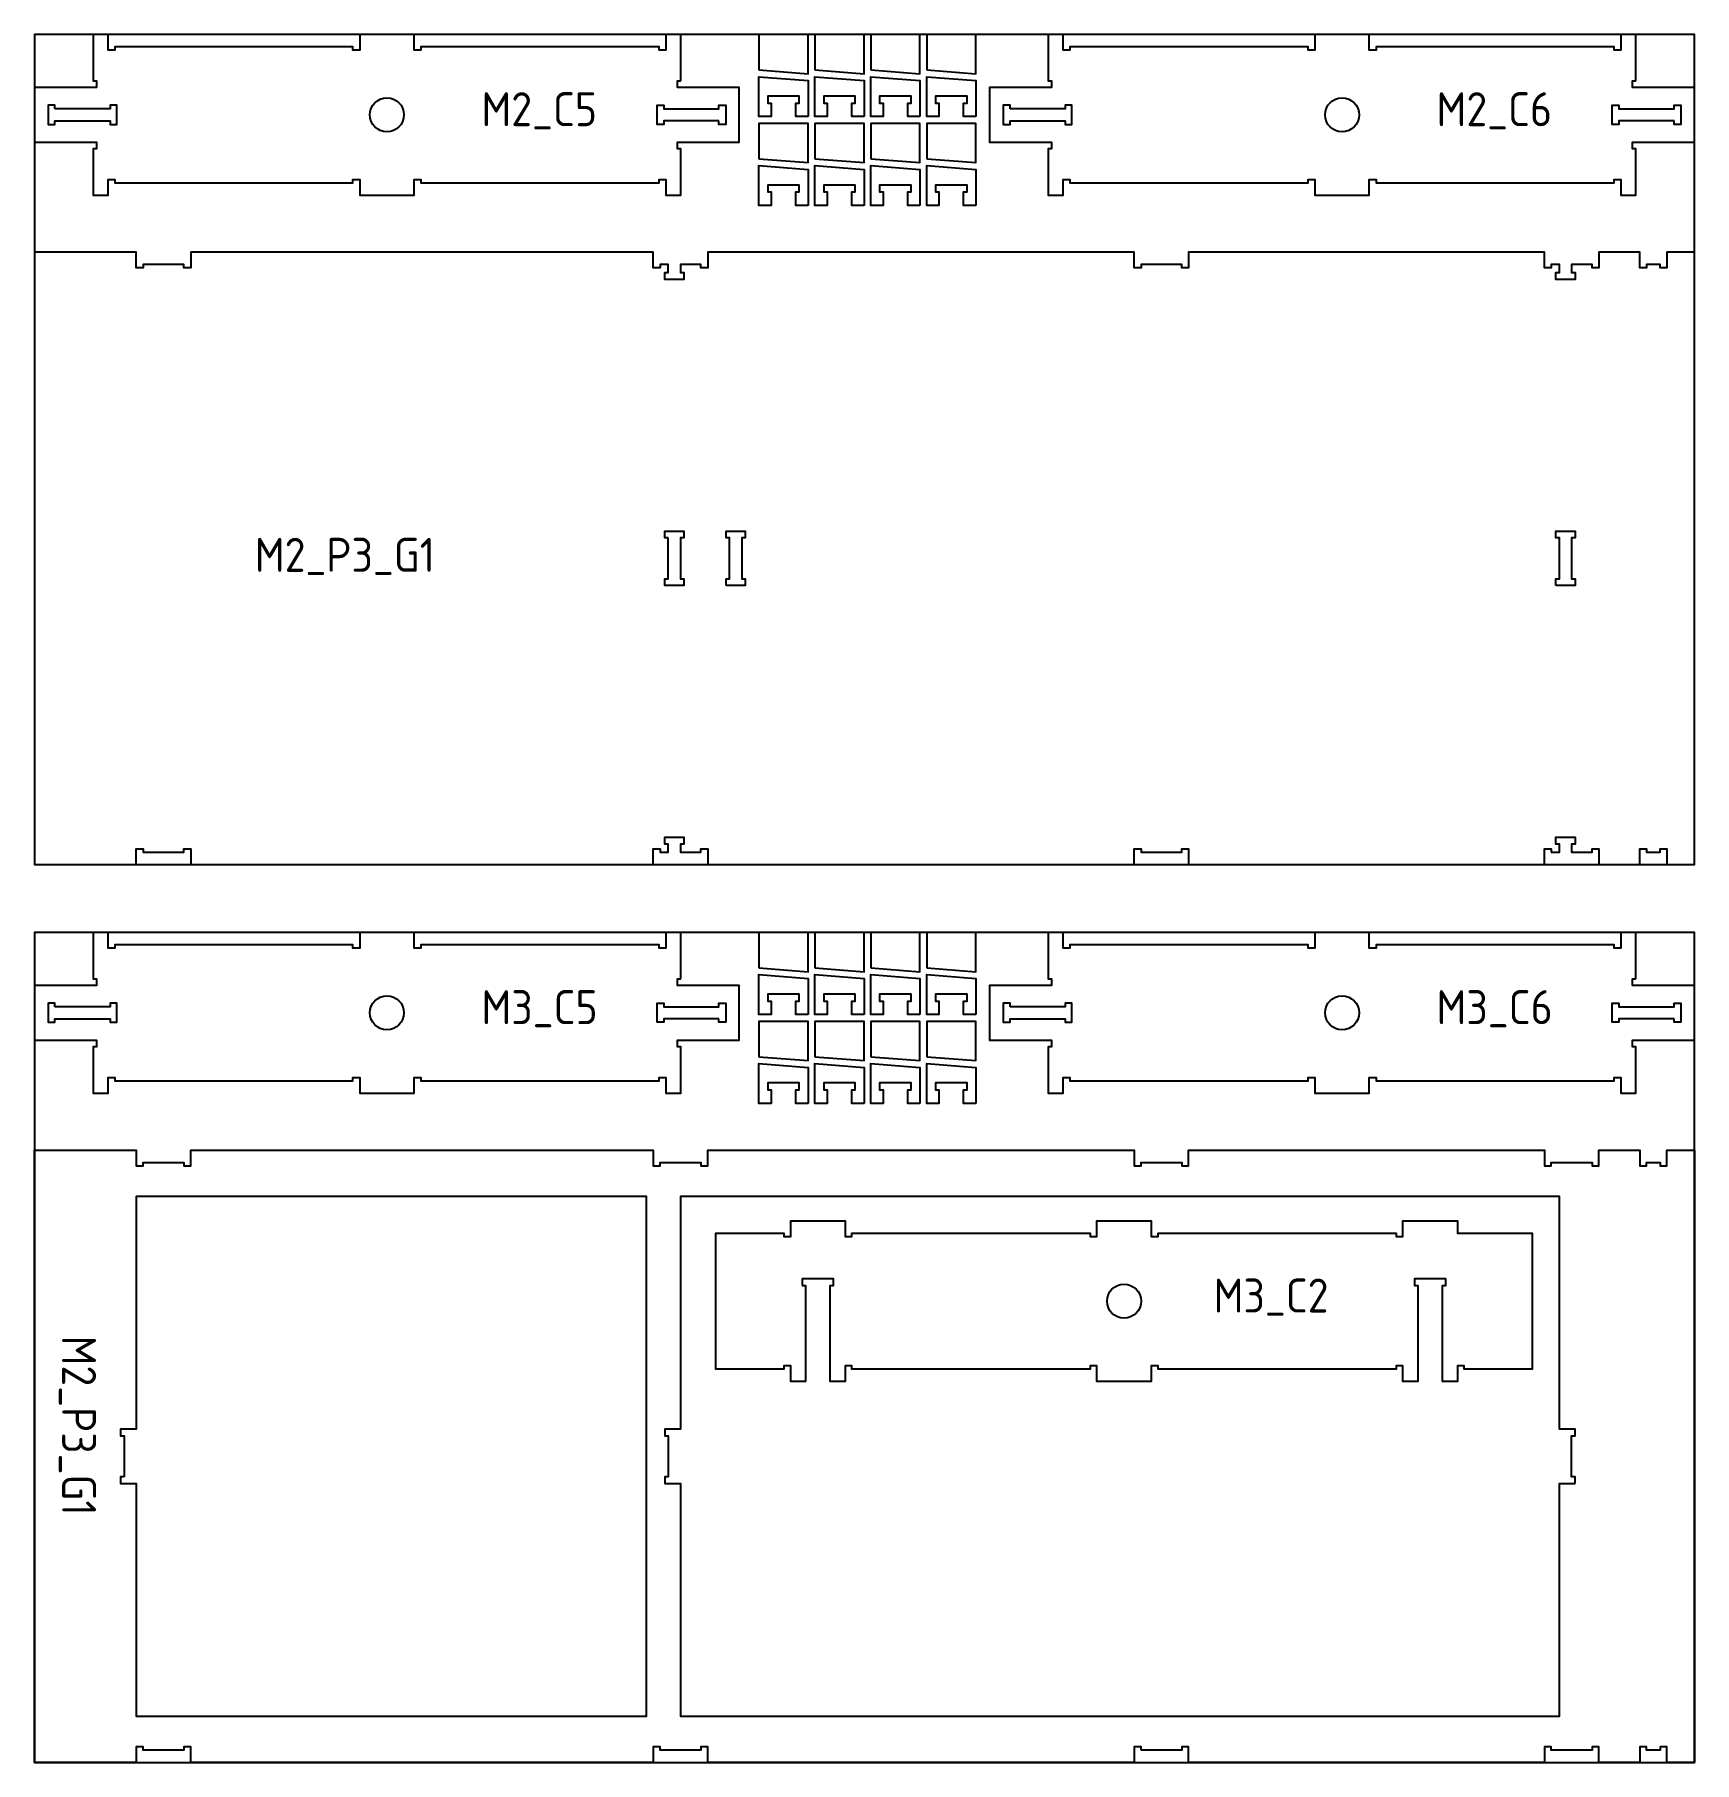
# Model space of a CAD drawing. Header units: millimetres. Extents: x -18174 to 50972, y 6312 to 16778.
# Drawn here: x -9888 to -7448, y 6313 to 8853 of the extents above; entities that cross this region are included whole.
import ezdxf

# ---------------------------------------------------------------- set-up
doc = ezdxf.new("R2010")
doc.units = ezdxf.units.MM
doc.header["$MEASUREMENT"] = 0
for name, color, linetype in [('freeswerk_CODES', 50, 'Continuous'), ('freeswerk_ELEMENTEN', 7, 'Continuous'), ('freeswerk_PLATEN', 3, 'Continuous')]:
    doc.layers.add(name, color=color, linetype=linetype)

msp = doc.modelspace()

# ---------------------------------------------------------------- linework, layer by layer
for centre in [(-9369.7, 8734.5), (-7965.7, 8734.5), (-9369.7, 7414.5), (-7965.7, 7414.5), (-8286.2, 6990.6)]:
    msp.add_circle(centre, 25)
at = {"layer": 'freeswerk_ELEMENTEN'}
for points in [[(-8937.7, 8784.5), (-8937.7, 8852.5), (-8959.7, 8852.5), (-8959.7, 8829.5), (-8969.7, 8829.5), (-8969.7, 8834.5), (-9319.7, 8834.5), (-9319.7, 8829.5), (-9329.7, 8829.5), (-9329.7, 8852.5), (-9409.7, 8852.5), (-9409.7, 8829.5), (-9419.7, 8829.5), (-9419.7, 8834.5), (-9769.7, 8834.5), (-9769.7, 8829.5), (-9779.7, 8829.5), (-9779.7, 8852.5), (-9801.7, 8852.5), (-9801.7, 8784.5), (-9796.7, 8784.5), (-9796.7, 8774.5), (-9887.7, 8774.5), (-9887.7, 8694.5), (-9796.7, 8694.5), (-9796.7, 8684.5), (-9801.7, 8684.5), (-9801.7, 8616.5), (-9779.7, 8616.5), (-9779.7, 8639.5), (-9769.7, 8639.5), (-9769.7, 8634.5), (-9419.7, 8634.5), (-9419.7, 8639.5), (-9409.7, 8639.5), (-9409.7, 8616.5), (-9329.7, 8616.5), (-9329.7, 8639.5), (-9319.7, 8639.5), (-9319.7, 8634.5), (-8969.7, 8634.5), (-8969.7, 8639.5), (-8959.7, 8639.5), (-8959.7, 8616.5), (-8937.7, 8616.5), (-8937.7, 8684.5), (-8942.7, 8684.5), (-8942.7, 8694.5), (-8851.7, 8694.5), (-8851.7, 8774.5), (-8942.7, 8774.5), (-8942.7, 8784.5)], [(-8822.8, 8800.6), (-8750.6, 8794.9), (-8750.6, 8852.5), (-8822.8, 8852.5)], [(-8740.6, 8800.6), (-8668.4, 8794.9), (-8668.4, 8852.5), (-8740.6, 8852.5)], [(-8658.4, 8800.6), (-8586.2, 8794.9), (-8586.2, 8852.5), (-8658.4, 8852.5)], [(-8576.2, 8800.6), (-8504, 8794.9), (-8504, 8852.5), (-8576.2, 8852.5)], [(-7533.7, 8784.5), (-7533.7, 8852.5), (-7555.7, 8852.5), (-7555.7, 8829.5), (-7565.7, 8829.5), (-7565.7, 8834.5), (-7915.7, 8834.5), (-7915.7, 8829.5), (-7925.7, 8829.5), (-7925.7, 8852.5), (-8005.7, 8852.5), (-8005.7, 8829.5), (-8015.7, 8829.5), (-8015.7, 8834.5), (-8365.7, 8834.5), (-8365.7, 8829.5), (-8375.7, 8829.5), (-8375.7, 8852.5), (-8397.7, 8852.5), (-8397.7, 8784.5), (-8392.7, 8784.5), (-8392.7, 8774.5), (-8483.7, 8774.5), (-8483.7, 8694.5), (-8392.7, 8694.5), (-8392.7, 8684.5), (-8397.7, 8684.5), (-8397.7, 8616.5), (-8375.7, 8616.5), (-8375.7, 8639.5), (-8365.7, 8639.5), (-8365.7, 8634.5), (-8015.7, 8634.5), (-8015.7, 8639.5), (-8005.7, 8639.5), (-8005.7, 8616.5), (-7925.7, 8616.5), (-7925.7, 8639.5), (-7915.7, 8639.5), (-7915.7, 8634.5), (-7565.7, 8634.5), (-7565.7, 8639.5), (-7555.7, 8639.5), (-7555.7, 8616.5), (-7533.7, 8616.5), (-7533.7, 8684.5), (-7538.7, 8684.5), (-7538.7, 8694.5), (-7447.7, 8694.5), (-7447.7, 8774.5), (-7538.7, 8774.5), (-7538.7, 8784.5)], [(-8750.6, 8731.9), (-8768.6, 8731.9), (-8768.6, 8751.7), (-8763.6, 8751.7), (-8763.6, 8761.9), (-8809.8, 8761.9), (-8809.8, 8751.7), (-8804.8, 8751.7), (-8804.8, 8731.9), (-8822.8, 8731.9), (-8822.8, 8790.6), (-8750.6, 8784.9)], [(-8668.4, 8731.9), (-8686.4, 8731.9), (-8686.4, 8751.7), (-8681.4, 8751.7), (-8681.4, 8761.9), (-8727.6, 8761.9), (-8727.6, 8751.7), (-8722.6, 8751.7), (-8722.6, 8731.9), (-8740.6, 8731.9), (-8740.6, 8790.6), (-8668.4, 8784.9)], [(-8586.2, 8731.9), (-8604.2, 8731.9), (-8604.2, 8751.7), (-8599.2, 8751.7), (-8599.2, 8761.9), (-8645.4, 8761.9), (-8645.4, 8751.7), (-8640.4, 8751.7), (-8640.4, 8731.9), (-8658.4, 8731.9), (-8658.4, 8790.6), (-8586.2, 8784.9)], [(-8504, 8731.9), (-8522, 8731.9), (-8522, 8751.7), (-8517, 8751.7), (-8517, 8761.9), (-8563.2, 8761.9), (-8563.2, 8751.7), (-8558.2, 8751.7), (-8558.2, 8731.9), (-8576.2, 8731.9), (-8576.2, 8790.6), (-8504, 8784.9)], [(-9857.7, 8743.5), (-9857.7, 8748.5), (-9867.7, 8748.5), (-9867.7, 8720.5), (-9857.7, 8720.5), (-9857.7, 8725.5), (-9776.7, 8725.5), (-9776.7, 8720.5), (-9766.7, 8720.5), (-9766.7, 8748.5), (-9776.7, 8748.5), (-9776.7, 8743.5)], [(-8881.7, 8725.5), (-8962.7, 8725.5), (-8962.7, 8720.5), (-8972.7, 8720.5), (-8972.7, 8748.5), (-8962.7, 8748.5), (-8962.7, 8743.5), (-8881.7, 8743.5), (-8881.7, 8748.5), (-8871.7, 8748.5), (-8871.7, 8720.5), (-8881.7, 8720.5)], [(-8453.7, 8743.5), (-8453.7, 8748.5), (-8463.7, 8748.5), (-8463.7, 8720.5), (-8453.7, 8720.5), (-8453.7, 8725.5), (-8372.7, 8725.5), (-8372.7, 8720.5), (-8362.7, 8720.5), (-8362.7, 8748.5), (-8372.7, 8748.5), (-8372.7, 8743.5)], [(-7477.7, 8725.5), (-7558.7, 8725.5), (-7558.7, 8720.5), (-7568.7, 8720.5), (-7568.7, 8748.5), (-7558.7, 8748.5), (-7558.7, 8743.5), (-7477.7, 8743.5), (-7477.7, 8748.5), (-7467.7, 8748.5), (-7467.7, 8720.5), (-7477.7, 8720.5)], [(-8822.8, 8670), (-8750.6, 8664.3), (-8750.6, 8721.9), (-8822.8, 8721.9)], [(-8740.6, 8670), (-8668.4, 8664.3), (-8668.4, 8721.9), (-8740.6, 8721.9)], [(-8658.4, 8670), (-8586.2, 8664.3), (-8586.2, 8721.9), (-8658.4, 8721.9)], [(-8576.2, 8670), (-8504, 8664.3), (-8504, 8721.9), (-8576.2, 8721.9)], [(-8750.6, 8601.3), (-8768.6, 8601.3), (-8768.6, 8621.1), (-8763.6, 8621.1), (-8763.6, 8631.3), (-8809.8, 8631.3), (-8809.8, 8621.1), (-8804.8, 8621.1), (-8804.8, 8601.3), (-8822.8, 8601.3), (-8822.8, 8660), (-8750.6, 8654.3)], [(-8668.4, 8601.3), (-8686.4, 8601.3), (-8686.4, 8621.1), (-8681.4, 8621.1), (-8681.4, 8631.3), (-8727.6, 8631.3), (-8727.6, 8621.1), (-8722.6, 8621.1), (-8722.6, 8601.3), (-8740.6, 8601.3), (-8740.6, 8660), (-8668.4, 8654.3)], [(-8586.2, 8601.3), (-8604.2, 8601.3), (-8604.2, 8621.1), (-8599.2, 8621.1), (-8599.2, 8631.3), (-8645.4, 8631.3), (-8645.4, 8621.1), (-8640.4, 8621.1), (-8640.4, 8601.3), (-8658.4, 8601.3), (-8658.4, 8660), (-8586.2, 8654.3)], [(-8504, 8601.3), (-8522, 8601.3), (-8522, 8621.1), (-8517, 8621.1), (-8517, 8631.3), (-8563.2, 8631.3), (-8563.2, 8621.1), (-8558.2, 8621.1), (-8558.2, 8601.3), (-8576.2, 8601.3), (-8576.2, 8660), (-8504, 8654.3)], [(-7658.2, 7650.5), (-7646.2, 7650.5), (-7646.2, 7662.5), (-7651.2, 7662.5), (-7651.2, 7672.5), (-7623.2, 7672.5), (-7623.2, 7662.5), (-7628.2, 7662.5), (-7628.2, 7650.5), (-7598.2, 7650.5), (-7598.2, 7655.5), (-7588.2, 7655.5), (-7588.2, 7632.5), (-7528.2, 7632.5), (-7528.2, 7655.5), (-7518.2, 7655.5), (-7518.2, 7650.5), (-7498.2, 7650.5), (-7498.2, 7655.5), (-7488.2, 7655.5), (-7488.2, 7632.5), (-7447.7, 7632.5), (-7447.7, 8532.5), (-7488.2, 8532.5), (-7488.2, 8509.5), (-7498.2, 8509.5), (-7498.2, 8514.5), (-7518.2, 8514.5), (-7518.2, 8509.5), (-7528.2, 8509.5), (-7528.2, 8532.5), (-7588.2, 8532.5), (-7588.2, 8509.5), (-7598.2, 8509.5), (-7598.2, 8514.5), (-7628.2, 8514.5), (-7628.2, 8502.5), (-7623.2, 8502.5), (-7623.2, 8492.5), (-7651.2, 8492.5), (-7651.2, 8502.5), (-7646.2, 8502.5), (-7646.2, 8514.5), (-7658.2, 8514.5), (-7658.2, 8509.5), (-7668.2, 8509.5), (-7668.2, 8532.5), (-8191.2, 8532.5), (-8191.2, 8509.5), (-8201.2, 8509.5), (-8201.2, 8514.5), (-8261.2, 8514.5), (-8261.2, 8509.5), (-8271.2, 8509.5), (-8271.2, 8532.5), (-8898.2, 8532.5), (-8898.2, 8509.5), (-8908.2, 8509.5), (-8908.2, 8514.5), (-8938.2, 8514.5), (-8938.2, 8502.5), (-8933.2, 8502.5), (-8933.2, 8492.5), (-8961.2, 8492.5), (-8961.2, 8502.5), (-8956.2, 8502.5), (-8956.2, 8514.5), (-8968.2, 8514.5), (-8968.2, 8509.5), (-8978.2, 8509.5), (-8978.2, 8532.5), (-9658.2, 8532.5), (-9658.2, 8509.5), (-9668.2, 8509.5), (-9668.2, 8514.5), (-9728.2, 8514.5), (-9728.2, 8509.5), (-9738.2, 8509.5), (-9738.2, 8532.5), (-9887.7, 8532.5), (-9887.7, 7632.5), (-9738.2, 7632.5), (-9738.2, 7655.5), (-9728.2, 7655.5), (-9728.2, 7650.5), (-9668.2, 7650.5), (-9668.2, 7655.5), (-9658.2, 7655.5), (-9658.2, 7632.5), (-8978.2, 7632.5), (-8978.2, 7655.5), (-8968.2, 7655.5), (-8968.2, 7650.5), (-8956.2, 7650.5), (-8956.2, 7662.5), (-8961.2, 7662.5), (-8961.2, 7672.5), (-8933.2, 7672.5), (-8933.2, 7662.5), (-8938.2, 7662.5), (-8938.2, 7650.5), (-8908.2, 7650.5), (-8908.2, 7655.5), (-8898.2, 7655.5), (-8898.2, 7632.5), (-8271.2, 7632.5), (-8271.2, 7655.5), (-8261.2, 7655.5), (-8261.2, 7650.5), (-8201.2, 7650.5), (-8201.2, 7655.5), (-8191.2, 7655.5), (-8191.2, 7632.5), (-7668.2, 7632.5), (-7668.2, 7655.5), (-7658.2, 7655.5)], [(-8956.2, 8112.5), (-8961.2, 8112.5), (-8961.2, 8122.5), (-8933.2, 8122.5), (-8933.2, 8112.5), (-8938.2, 8112.5), (-8938.2, 8052.5), (-8933.2, 8052.5), (-8933.2, 8042.5), (-8961.2, 8042.5), (-8961.2, 8052.5), (-8956.2, 8052.5)], [(-8871.2, 8042.5), (-8871.2, 8052.5), (-8866.2, 8052.5), (-8866.2, 8112.5), (-8871.2, 8112.5), (-8871.2, 8122.5), (-8843.2, 8122.5), (-8843.2, 8112.5), (-8848.2, 8112.5), (-8848.2, 8052.5), (-8843.2, 8052.5), (-8843.2, 8042.5)], [(-7651.2, 8042.5), (-7651.2, 8052.5), (-7646.2, 8052.5), (-7646.2, 8112.5), (-7651.2, 8112.5), (-7651.2, 8122.5), (-7623.2, 8122.5), (-7623.2, 8112.5), (-7628.2, 8112.5), (-7628.2, 8052.5), (-7623.2, 8052.5), (-7623.2, 8042.5)], [(-8937.7, 7464.5), (-8937.7, 7532.5), (-8959.7, 7532.5), (-8959.7, 7509.5), (-8969.7, 7509.5), (-8969.7, 7514.5), (-9319.7, 7514.5), (-9319.7, 7509.5), (-9329.7, 7509.5), (-9329.7, 7532.5), (-9409.7, 7532.5), (-9409.7, 7509.5), (-9419.7, 7509.5), (-9419.7, 7514.5), (-9769.7, 7514.5), (-9769.7, 7509.5), (-9779.7, 7509.5), (-9779.7, 7532.5), (-9801.7, 7532.5), (-9801.7, 7464.5), (-9796.7, 7464.5), (-9796.7, 7454.5), (-9887.7, 7454.5), (-9887.7, 7374.5), (-9796.7, 7374.5), (-9796.7, 7364.5), (-9801.7, 7364.5), (-9801.7, 7296.5), (-9779.7, 7296.5), (-9779.7, 7319.5), (-9769.7, 7319.5), (-9769.7, 7314.5), (-9419.7, 7314.5), (-9419.7, 7319.5), (-9409.7, 7319.5), (-9409.7, 7296.5), (-9329.7, 7296.5), (-9329.7, 7319.5), (-9319.7, 7319.5), (-9319.7, 7314.5), (-8969.7, 7314.5), (-8969.7, 7319.5), (-8959.7, 7319.5), (-8959.7, 7296.5), (-8937.7, 7296.5), (-8937.7, 7364.5), (-8942.7, 7364.5), (-8942.7, 7374.5), (-8851.7, 7374.5), (-8851.7, 7454.5), (-8942.7, 7454.5), (-8942.7, 7464.5)], [(-8822.8, 7480.6), (-8750.6, 7474.9), (-8750.6, 7532.5), (-8822.8, 7532.5)], [(-8740.6, 7480.6), (-8668.4, 7474.9), (-8668.4, 7532.5), (-8740.6, 7532.5)], [(-8658.4, 7480.6), (-8586.2, 7474.9), (-8586.2, 7532.5), (-8658.4, 7532.5)], [(-8576.2, 7480.6), (-8504, 7474.9), (-8504, 7532.5), (-8576.2, 7532.5)], [(-7533.7, 7464.5), (-7533.7, 7532.5), (-7555.7, 7532.5), (-7555.7, 7509.5), (-7565.7, 7509.5), (-7565.7, 7514.5), (-7915.7, 7514.5), (-7915.7, 7509.5), (-7925.7, 7509.5), (-7925.7, 7532.5), (-8005.7, 7532.5), (-8005.7, 7509.5), (-8015.7, 7509.5), (-8015.7, 7514.5), (-8365.7, 7514.5), (-8365.7, 7509.5), (-8375.7, 7509.5), (-8375.7, 7532.5), (-8397.7, 7532.5), (-8397.7, 7464.5), (-8392.7, 7464.5), (-8392.7, 7454.5), (-8483.7, 7454.5), (-8483.7, 7374.5), (-8392.7, 7374.5), (-8392.7, 7364.5), (-8397.7, 7364.5), (-8397.7, 7296.5), (-8375.7, 7296.5), (-8375.7, 7319.5), (-8365.7, 7319.5), (-8365.7, 7314.5), (-8015.7, 7314.5), (-8015.7, 7319.5), (-8005.7, 7319.5), (-8005.7, 7296.5), (-7925.7, 7296.5), (-7925.7, 7319.5), (-7915.7, 7319.5), (-7915.7, 7314.5), (-7565.7, 7314.5), (-7565.7, 7319.5), (-7555.7, 7319.5), (-7555.7, 7296.5), (-7533.7, 7296.5), (-7533.7, 7364.5), (-7538.7, 7364.5), (-7538.7, 7374.5), (-7447.7, 7374.5), (-7447.7, 7454.5), (-7538.7, 7454.5), (-7538.7, 7464.5)], [(-8750.6, 7411.9), (-8768.6, 7411.9), (-8768.6, 7431.7), (-8763.6, 7431.7), (-8763.6, 7441.9), (-8809.8, 7441.9), (-8809.8, 7431.7), (-8804.8, 7431.7), (-8804.8, 7411.9), (-8822.8, 7411.9), (-8822.8, 7470.6), (-8750.6, 7464.9)], [(-8668.4, 7411.9), (-8686.4, 7411.9), (-8686.4, 7431.7), (-8681.4, 7431.7), (-8681.4, 7441.9), (-8727.6, 7441.9), (-8727.6, 7431.7), (-8722.6, 7431.7), (-8722.6, 7411.9), (-8740.6, 7411.9), (-8740.6, 7470.6), (-8668.4, 7464.9)], [(-8586.2, 7411.9), (-8604.2, 7411.9), (-8604.2, 7431.7), (-8599.2, 7431.7), (-8599.2, 7441.9), (-8645.4, 7441.9), (-8645.4, 7431.7), (-8640.4, 7431.7), (-8640.4, 7411.9), (-8658.4, 7411.9), (-8658.4, 7470.6), (-8586.2, 7464.9)], [(-8504, 7411.9), (-8522, 7411.9), (-8522, 7431.7), (-8517, 7431.7), (-8517, 7441.9), (-8563.2, 7441.9), (-8563.2, 7431.7), (-8558.2, 7431.7), (-8558.2, 7411.9), (-8576.2, 7411.9), (-8576.2, 7470.6), (-8504, 7464.9)], [(-9857.7, 7423.5), (-9857.7, 7428.5), (-9867.7, 7428.5), (-9867.7, 7400.5), (-9857.7, 7400.5), (-9857.7, 7405.5), (-9776.7, 7405.5), (-9776.7, 7400.5), (-9766.7, 7400.5), (-9766.7, 7428.5), (-9776.7, 7428.5), (-9776.7, 7423.5)], [(-8881.7, 7405.5), (-8962.7, 7405.5), (-8962.7, 7400.5), (-8972.7, 7400.5), (-8972.7, 7428.5), (-8962.7, 7428.5), (-8962.7, 7423.5), (-8881.7, 7423.5), (-8881.7, 7428.5), (-8871.7, 7428.5), (-8871.7, 7400.5), (-8881.7, 7400.5)], [(-8453.7, 7423.5), (-8453.7, 7428.5), (-8463.7, 7428.5), (-8463.7, 7400.5), (-8453.7, 7400.5), (-8453.7, 7405.5), (-8372.7, 7405.5), (-8372.7, 7400.5), (-8362.7, 7400.5), (-8362.7, 7428.5), (-8372.7, 7428.5), (-8372.7, 7423.5)], [(-7477.7, 7405.5), (-7558.7, 7405.5), (-7558.7, 7400.5), (-7568.7, 7400.5), (-7568.7, 7428.5), (-7558.7, 7428.5), (-7558.7, 7423.5), (-7477.7, 7423.5), (-7477.7, 7428.5), (-7467.7, 7428.5), (-7467.7, 7400.5), (-7477.7, 7400.5)], [(-8822.8, 7350), (-8750.6, 7344.3), (-8750.6, 7401.9), (-8822.8, 7401.9)], [(-8740.6, 7350), (-8668.4, 7344.3), (-8668.4, 7401.9), (-8740.6, 7401.9)], [(-8658.4, 7350), (-8586.2, 7344.3), (-8586.2, 7401.9), (-8658.4, 7401.9)], [(-8576.2, 7350), (-8504, 7344.3), (-8504, 7401.9), (-8576.2, 7401.9)], [(-8750.6, 7281.3), (-8768.6, 7281.3), (-8768.6, 7301.1), (-8763.6, 7301.1), (-8763.6, 7311.3), (-8809.8, 7311.3), (-8809.8, 7301.1), (-8804.8, 7301.1), (-8804.8, 7281.3), (-8822.8, 7281.3), (-8822.8, 7340), (-8750.6, 7334.3)], [(-8668.4, 7281.3), (-8686.4, 7281.3), (-8686.4, 7301.1), (-8681.4, 7301.1), (-8681.4, 7311.3), (-8727.6, 7311.3), (-8727.6, 7301.1), (-8722.6, 7301.1), (-8722.6, 7281.3), (-8740.6, 7281.3), (-8740.6, 7340), (-8668.4, 7334.3)], [(-8586.2, 7281.3), (-8604.2, 7281.3), (-8604.2, 7301.1), (-8599.2, 7301.1), (-8599.2, 7311.3), (-8645.4, 7311.3), (-8645.4, 7301.1), (-8640.4, 7301.1), (-8640.4, 7281.3), (-8658.4, 7281.3), (-8658.4, 7340), (-8586.2, 7334.3)], [(-8504, 7281.3), (-8522, 7281.3), (-8522, 7301.1), (-8517, 7301.1), (-8517, 7311.3), (-8563.2, 7311.3), (-8563.2, 7301.1), (-8558.2, 7301.1), (-8558.2, 7281.3), (-8576.2, 7281.3), (-8576.2, 7340), (-8504, 7334.3)], [(-8261.2, 6330.5), (-8261.2, 6335.5), (-8271.2, 6335.5), (-8271.2, 6312.5), (-8898.2, 6312.5), (-8898.2, 6335.5), (-8908.2, 6335.5), (-8908.2, 6330.5), (-8968.2, 6330.5), (-8968.2, 6335.5), (-8978.2, 6335.5), (-8978.2, 6312.5), (-9658.2, 6312.5), (-9658.2, 6335.5), (-9668.2, 6335.5), (-9668.2, 6330.5), (-9728.2, 6330.5), (-9728.2, 6335.5), (-9738.2, 6335.5), (-9738.2, 6312.5), (-9887.7, 6312.5), (-9887.7, 7212.5), (-9738.2, 7212.5), (-9738.2, 7189.5), (-9728.2, 7189.5), (-9728.2, 7194.5), (-9668.2, 7194.5), (-9668.2, 7189.5), (-9658.2, 7189.5), (-9658.2, 7212.5), (-8978.2, 7212.5), (-8978.2, 7189.5), (-8968.2, 7189.5), (-8968.2, 7194.5), (-8908.2, 7194.5), (-8908.2, 7189.5), (-8898.2, 7189.5), (-8898.2, 7212.5), (-8271.2, 7212.5), (-8271.2, 7189.5), (-8261.2, 7189.5), (-8261.2, 7194.5), (-8201.2, 7194.5), (-8201.2, 7189.5), (-8191.2, 7189.5), (-8191.2, 7212.5), (-7668.2, 7212.5), (-7668.2, 7189.5), (-7658.2, 7189.5), (-7658.2, 7194.5), (-7598.2, 7194.5), (-7598.2, 7189.5), (-7588.2, 7189.5), (-7588.2, 7212.5), (-7528.2, 7212.5), (-7528.2, 7189.5), (-7518.2, 7189.5), (-7518.2, 7194.5), (-7498.2, 7194.5), (-7498.2, 7189.5), (-7488.2, 7189.5), (-7488.2, 7212.5), (-7447.7, 7212.5), (-7447.7, 6312.5), (-7488.2, 6312.5), (-7488.2, 6335.5), (-7498.2, 6335.5), (-7498.2, 6330.5), (-7518.2, 6330.5), (-7518.2, 6335.5), (-7528.2, 6335.5), (-7528.2, 6312.5), (-7588.2, 6312.5), (-7588.2, 6335.5), (-7598.2, 6335.5), (-7598.2, 6330.5), (-7658.2, 6330.5), (-7658.2, 6335.5), (-7668.2, 6335.5), (-7668.2, 6312.5), (-8191.2, 6312.5), (-8191.2, 6335.5), (-8201.2, 6335.5), (-8201.2, 6330.5)], [(-9756.2, 6732.5), (-9761.2, 6732.5), (-9761.2, 6722.5), (-9738.2, 6722.5), (-9738.2, 6380.5), (-8988.2, 6380.5), (-8988.2, 7144.5), (-9738.2, 7144.5), (-9738.2, 6802.5), (-9761.2, 6802.5), (-9761.2, 6792.5), (-9756.2, 6792.5)], [(-7623.2, 6722.5), (-7623.2, 6732.5), (-7628.2, 6732.5), (-7628.2, 6792.5), (-7623.2, 6792.5), (-7623.2, 6802.5), (-7646.2, 6802.5), (-7646.2, 7144.5), (-8938.2, 7144.5), (-8938.2, 6802.5), (-8961.2, 6802.5), (-8961.2, 6792.5), (-8956.2, 6792.5), (-8956.2, 6732.5), (-8961.2, 6732.5), (-8961.2, 6722.5), (-8938.2, 6722.5), (-8938.2, 6380.5), (-7646.2, 6380.5), (-7646.2, 6722.5)], [(-8759.2, 7013.6), (-8754.2, 7013.6), (-8754.2, 6872.6), (-8776.2, 6872.6), (-8776.2, 6895.6), (-8786.2, 6895.6), (-8786.2, 6890.6), (-8886.2, 6890.6), (-8886.2, 7090.6), (-8786.2, 7090.6), (-8786.2, 7085.6), (-8776.2, 7085.6), (-8776.2, 7108.6), (-8696.2, 7108.6), (-8696.2, 7085.6), (-8686.2, 7085.6), (-8686.2, 7090.6), (-8336.2, 7090.6), (-8336.2, 7085.6), (-8326.2, 7085.6), (-8326.2, 7108.6), (-8246.2, 7108.6), (-8246.2, 7085.6), (-8236.2, 7085.6), (-8236.2, 7090.6), (-7886.2, 7090.6), (-7886.2, 7085.6), (-7876.2, 7085.6), (-7876.2, 7108.6), (-7796.2, 7108.6), (-7796.2, 7090.6), (-7686.2, 7090.6), (-7686.2, 6890.6), (-7786.2, 6890.6), (-7786.2, 6895.6), (-7796.2, 6895.6), (-7796.2, 6872.6), (-7818.2, 6872.6), (-7818.2, 7013.6), (-7813.2, 7013.6), (-7813.2, 7023.6), (-7859.2, 7023.6), (-7859.2, 7013.6), (-7854.2, 7013.6), (-7854.2, 6872.6), (-7876.2, 6872.6), (-7876.2, 6895.6), (-7886.2, 6895.6), (-7886.2, 6890.6), (-8236.2, 6890.6), (-8236.2, 6895.6), (-8246.2, 6895.6), (-8246.2, 6872.6), (-8326.2, 6872.6), (-8326.2, 6895.6), (-8336.2, 6895.6), (-8336.2, 6890.6), (-8686.2, 6890.6), (-8686.2, 6895.6), (-8696.2, 6895.6), (-8696.2, 6872.6), (-8718.2, 6872.6), (-8718.2, 7013.6), (-8713.2, 7013.6), (-8713.2, 7023.6), (-8759.2, 7023.6)]]:
    msp.add_lwpolyline(points, close=True, dxfattribs=at)
at = {"layer": 'freeswerk_PLATEN'}
for points in [[(-9887.7, 7632.5), (-7447.7, 7632.5), (-7447.7, 8852.5), (-9887.7, 8852.5)], [(-9887.7, 6312.5), (-7447.7, 6312.5), (-7447.7, 7532.5), (-9887.7, 7532.5)]]:
    msp.add_lwpolyline(points, close=True, dxfattribs=at)

# ---------------------------------------------------------------- texts
at = {"layer": 'freeswerk_CODES', "char_height": 50, "attachment_point": 1}
for s, insert in [('{\\Fiso|c0;M2_C5}', (-9230.8, 8767.8)), ('{\\Fiso|c0;M2_C6}', (-7826.8, 8767.8)), ('{\\Fiso|c0;M2_P3_G1}', (-9563.9, 8112.7)), ('{\\Fiso|c0;M3_C5}', (-9230.8, 7447.8)), ('{\\Fiso|c0;M3_C6}', (-7826.8, 7447.8)), ('{\\Fiso|c0;M3_C2}', (-8154.5, 7023.9))]:
    msp.add_mtext_dynamic_manual_height_columns(s, width=318.081, gutter_width=1456.3, heights=[0], dxfattribs=dict(at, insert=insert))
at = {"layer": 'freeswerk_CODES', "insert": (-9797.3, 6940), "char_height": 50, "attachment_point": 1, "rotation": 270}
msp.add_mtext_dynamic_manual_height_columns('{\\Fiso|c0;M2_P3_G1}', width=318.081, gutter_width=1456.3, heights=[0], dxfattribs=at)

doc.saveas('drawing.dxf')
